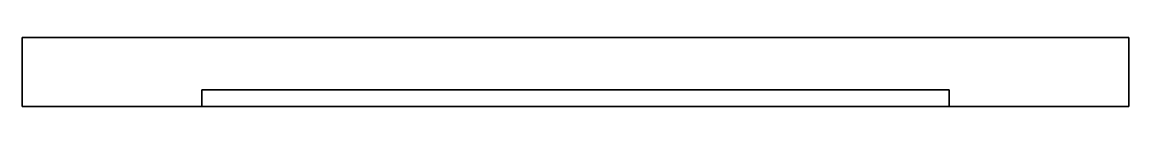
# Model space of a CAD drawing. Header units: millimetres. Extents: x 0 to 400, y -25 to 0.
import ezdxf

# ---------------------------------------------------------------- set-up
doc = ezdxf.new("R2010")
doc.units = ezdxf.units.MM
doc.layers.add('Layer1', color=10, linetype='Continuous')

msp = doc.modelspace()

# ---------------------------------------------------------------- linework, layer by layer
at = {"layer": 'Layer1', "extrusion": (-4e-16, -1, -2e-16)}
for p, q in [((0, -25), (0, 0)), ((0, -25, 400), (0, 0, 400)), ((400, -25), (400, 0)), ((400, -25, 400), (400, 0, 400)), ((65, -25, 65), (65, -19, 65)), ((65, -25, 335), (65, -19, 335)), ((65, -19, 65), (65, -19, 335)), ((65, -19, 335), (335, -19, 335)), ((335, -19, 65), (65, -19, 65)), ((335, -25, 65), (335, -19, 65)), ((335, -25, 335), (335, -19, 335)), ((335, -19, 335), (335, -19, 65)), ((0, -25), (400, -25)), ((0, -25, 400), (0, -25)), ((0, -25, 400), (400, -25, 400)), ((0, -25), (0, -25, 400)), ((0, -25, 400), (65, -25, 400)), ((0, -25, 335), (0, -25, 400)), ((0, -25, 400), (400, -25, 400)), ((400, -25), (0, -25)), ((0, -25), (0, -25, 65)), ((0, -25), (65, -25, 65)), ((0, -25, 400), (65, -25, 335)), ((65, -25, 335), (65, -25, 65)), ((335, -25, 335), (65, -25, 335)), ((65, -25, 65), (335, -25, 65)), ((400, -25), (335, -25)), ((335, -25, 65), (335, -25, 335)), ((335, -25, 400), (400, -25, 400)), ((400, -25), (335, -25, 65)), ((335, -25, 335), (400, -25, 400)), ((400, -25, 400), (400, -25)), ((400, -25, 400), (400, -25, 335)), ((400, -25, 65), (400, -25))]:
    msp.add_line(p, q, dxfattribs=at)
at = {"layer": 'Layer1'}
for points in [[(0, 0), (400, 0), (400, 0, 400), (0, 0, 400)], [(0, 0), (0, -25), (400, -25), (400, 0)], [(0, 0), (0, 0, 400), (0, -25, 400), (0, -25)], [(400, 0, 400), (400, -25, 400), (0, -25, 400), (0, 0, 400)], [(400, 0), (400, -25), (400, -25, 400), (400, 0, 400)], [(65, -19, 335), (65, -25, 335), (335, -25, 335), (335, -19, 335)], [(65, -19, 65), (65, -25, 65), (65, -25, 335), (65, -19, 335)], [(335, -19, 65), (335, -25, 65), (65, -25, 65), (65, -19, 65)], [(335, -19, 65), (65, -19, 65), (65, -19, 335), (335, -19, 335)], [(335, -19, 335), (335, -25, 335), (335, -25, 65), (335, -19, 65)], [(65, -25, 335), (0, -25, 400), (400, -25, 400), (335, -25, 335)], [(335, -25, 65), (400, -25), (0, -25), (65, -25, 65)], [(335, -25, 65), (400, -25), (0, -25), (65, -25, 65)], [(65, -25, 65), (0, -25), (0, -25, 400), (65, -25, 335)], [(65, -25, 65), (0, -25), (0, -25, 400), (65, -25, 335)], [(335, -25, 335), (400, -25, 400), (400, -25), (335, -25, 65)], [(335, -25, 335), (400, -25, 400), (400, -25), (335, -25, 65)]]:
    msp.add_3dface(points, dxfattribs=at)

doc.saveas('drawing.dxf')
